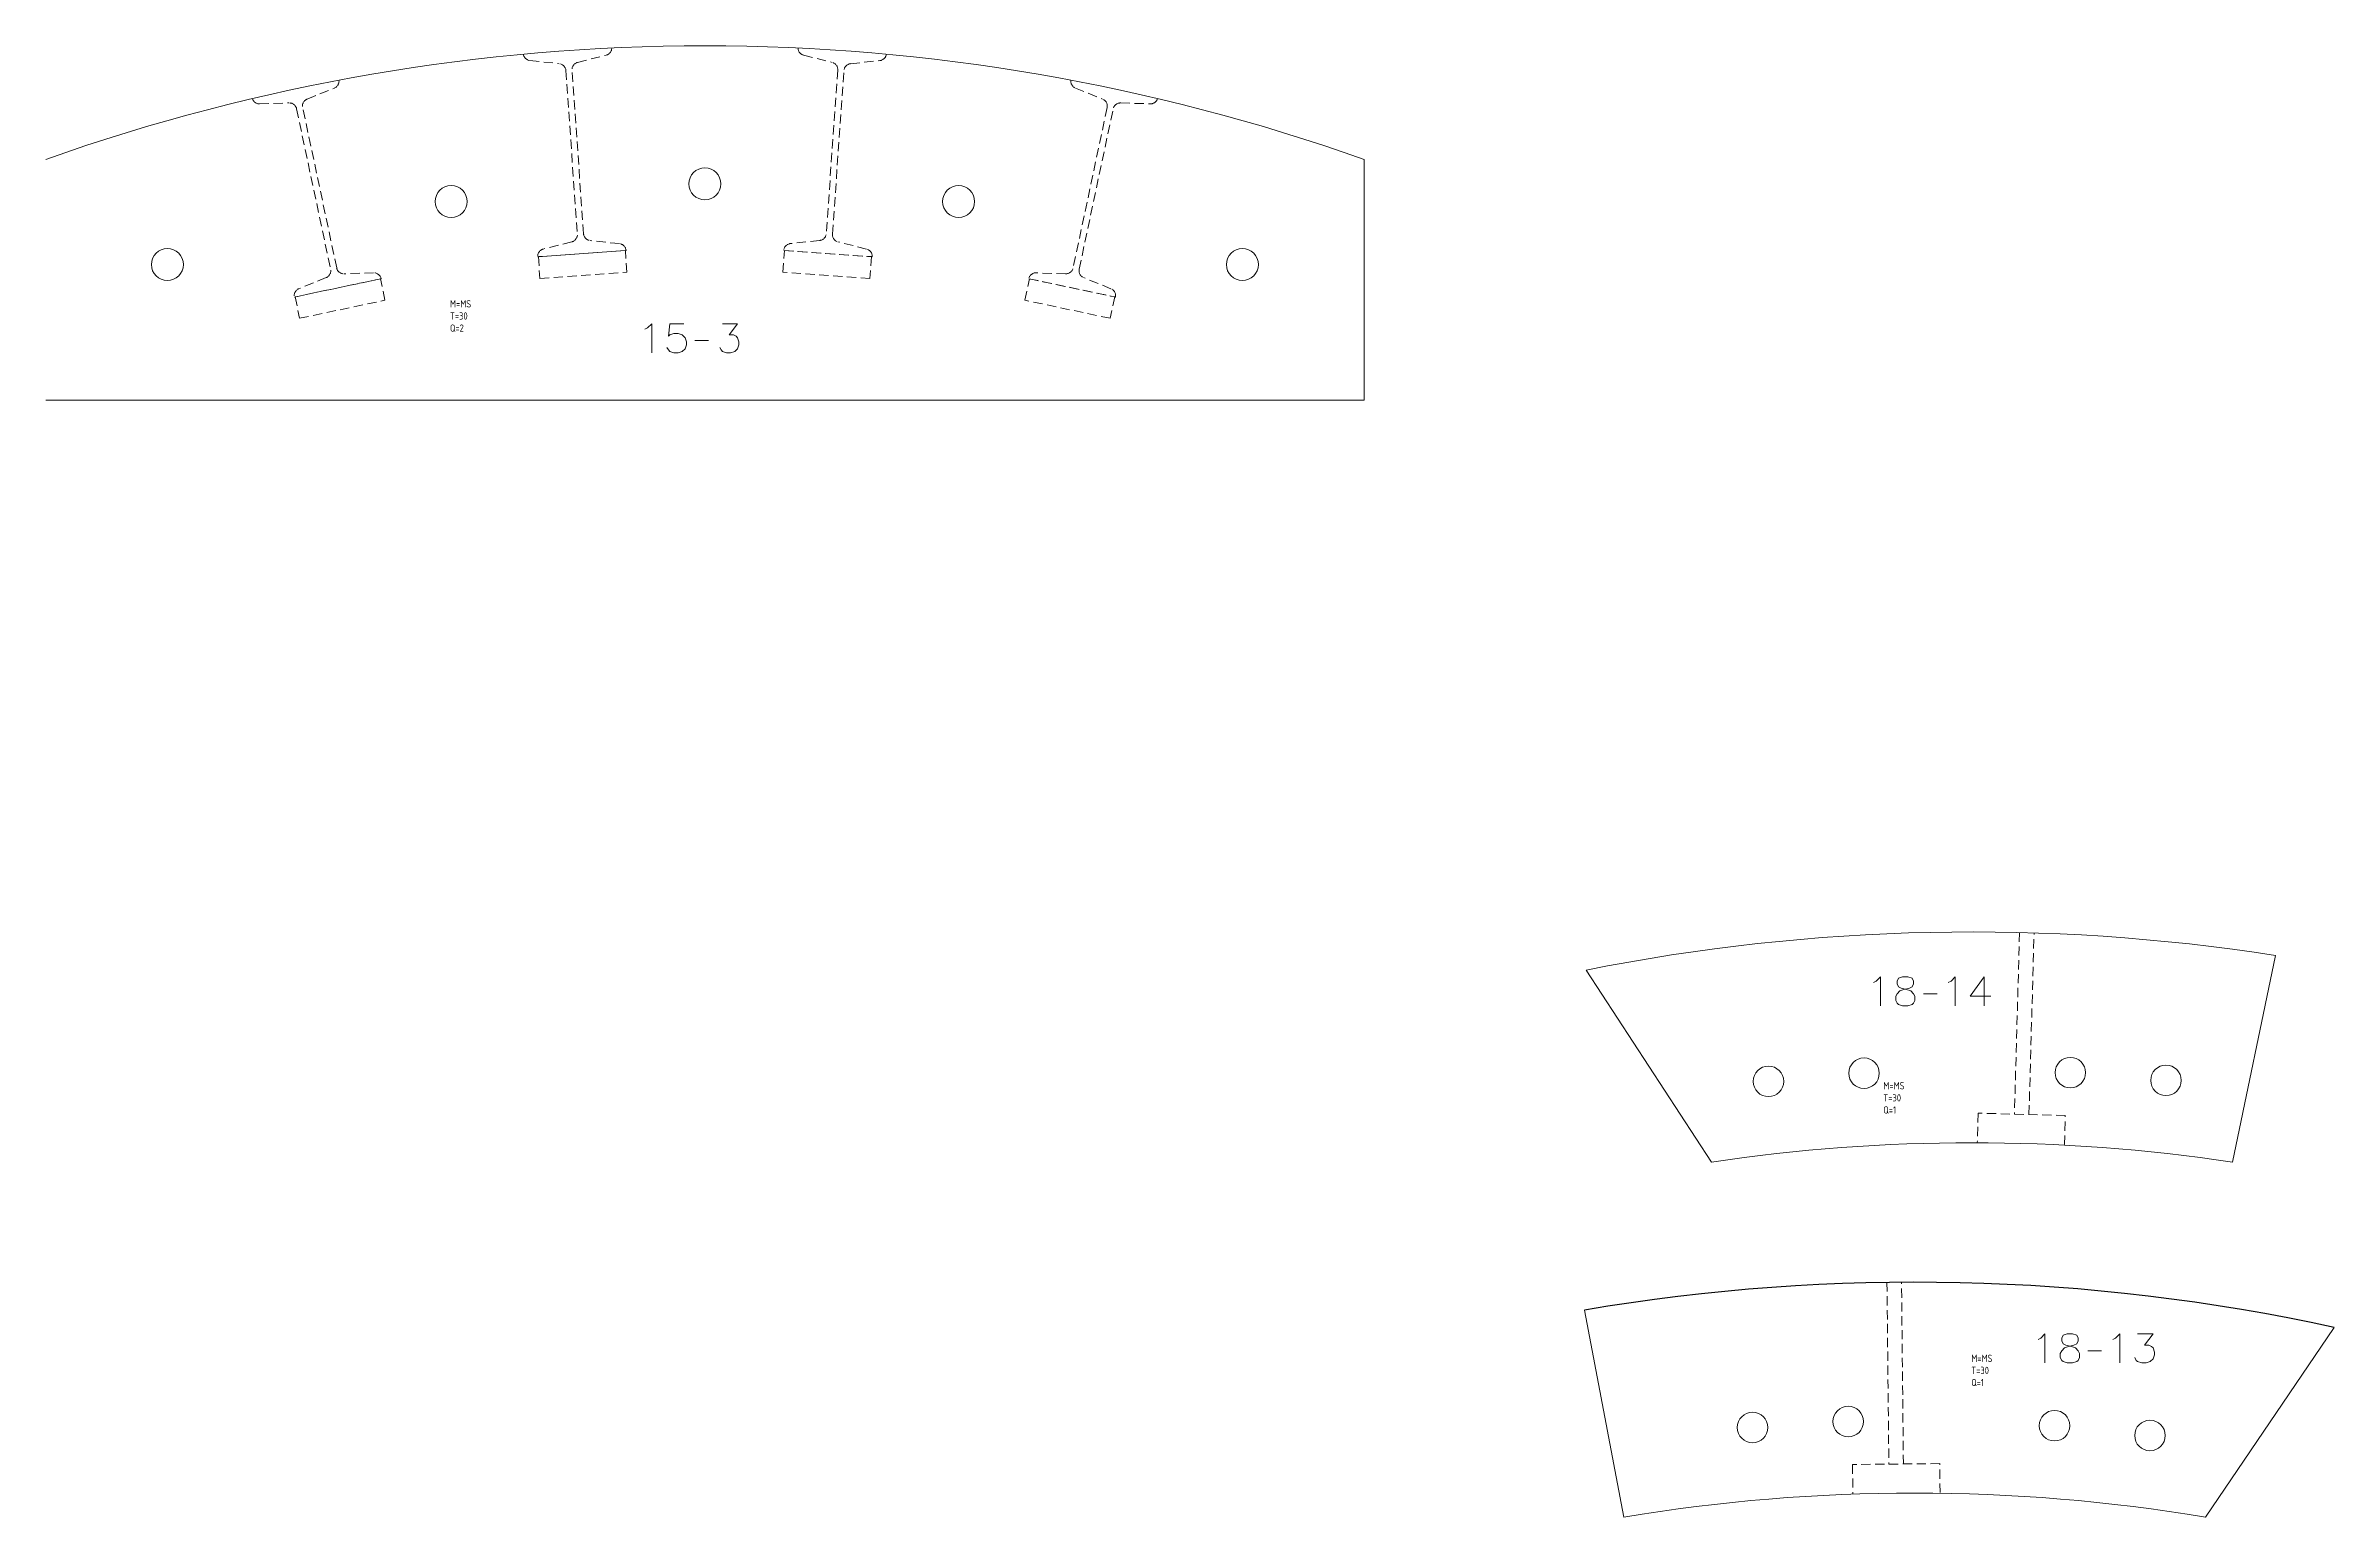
# Model space of a CAD drawing. Header units: millimetres. Extents: x 1194 to 13941, y 635 to 3106.
# Drawn here: x 3278 to 6427, y 635 to 2659 of the extents above; entities that cross this region are included whole.
import ezdxf

# ---------------------------------------------------------------- set-up
doc = ezdxf.new("R2010")
doc.units = ezdxf.units.MM
doc.linetypes.add('DASHED', pattern=[19.05, 12.7, -6.35])
doc.layers.add('本体', color=3, linetype='Continuous', lineweight=30)
doc.styles.get("Standard").update_dxf_attribs({"font": 'dim.shx'})

msp = doc.modelspace()

# ---------------------------------------------------------------- linework, layer by layer
at = {"color": 5, "linetype": 'DASHED', "lineweight": 0}
for p, q in [((4010.1, 2636.6), (4049.4, 2646.5)), ((4321.1, 2646.5), (4360.4, 2636.6)), ((3944.5, 2639.1), (3984.8, 2634.8)), ((3993.9, 2625.4), (4009.8, 2400.3)), ((4018.3, 2400.9), (4002.4, 2626)), ((4368.1, 2626), (4352.3, 2400.9)), ((4360.8, 2400.3), (4376.6, 2625.4)), ((4385.7, 2634.8), (4426, 2639.1)), ((3637.9, 2586.1), (3675.5, 2601.3)), ((4695.1, 2601.3), (4732.6, 2586.1)), ((3572.6, 2579.5), (3613.1, 2580.8)), ((3623.4, 2572.7), (3670.2, 2352)), ((3678.6, 2353.8), (3631.8, 2574.5)), ((4738.8, 2574.5), (4692, 2353.8)), ((4700.3, 2352), (4747.1, 2572.7)), ((4757.4, 2580.8), (4798, 2579.5)), ((3955.1, 2369.2), (4076.8, 2377.8)), ((4075.8, 2377.7), (3956.1, 2369.3)), ((3956.1, 2369.3), (3958.2, 2339.4)), ((4002.1, 2389.7), (3962.8, 2379.8)), ((4067.7, 2387.2), (4027.4, 2391.5)), ((4077.9, 2347.8), (4075.8, 2377.7)), ((4292.7, 2347.8), (4294.8, 2377.7)), ((4293.8, 2377.8), (4415.5, 2369.2)), ((4294.8, 2377.7), (4414.5, 2369.3)), ((4343.2, 2391.5), (4302.9, 2387.2)), ((4407.8, 2379.8), (4368.4, 2389.7)), ((4414.5, 2369.3), (4412.4, 2339.4)), ((3620.4, 2313.7), (3739.7, 2339)), ((3738.7, 2338.8), (3621.4, 2313.9)), ((3664.1, 2340.5), (3626.5, 2325.2)), ((3729.4, 2347), (3688.9, 2345.7)), ((3745, 2309.4), (3738.7, 2338.8)), ((3958.2, 2339.4), (4077.9, 2347.8)), ((4412.4, 2339.4), (4292.7, 2347.8)), ((4625.6, 2309.4), (4631.8, 2338.8)), ((4630.8, 2339), (4750.2, 2313.7)), ((4631.8, 2338.8), (4749.2, 2313.9)), ((4681.7, 2345.7), (4641.1, 2347)), ((4744, 2325.2), (4706.4, 2340.5)), ((3621.4, 2313.9), (3627.6, 2284.5)), ((3627.6, 2284.5), (3745, 2309.4)), ((4743, 2284.5), (4625.6, 2309.4)), ((4749.2, 2313.9), (4743, 2284.5))]:
    msp.add_line(p, q, dxfattribs=at)
at = {"color": 3, "linetype": 'Continuous', "lineweight": 0}
for p, q in [((5092.3, 2193), (5092.3, 2503.1)), ((5092.3, 2172.1), (5092.3, 2193)), ((3278.3, 2172.1), (5092.3, 2172.1))]:
    msp.add_line(p, q, dxfattribs=at)
at = {"color": 5, "linetype": 'DASHED', "lineweight": 0, "extrusion": (0, 1, 0)}
for p, q in [((5994.3, 1439.5), (5987.3, 1189.6)), ((6007.3, 1189.1), (6014.3, 1439)), ((5937.4, 1191), (5936.2, 1151)), ((6057.3, 1187.7), (5937.4, 1191)), ((6056.2, 1147.7), (6057.3, 1187.7)), ((5811.9, 958.1), (5814.5, 708.1)), ((5834.5, 708.4), (5831.9, 958.3)), ((5884.5, 708.9), (5764.5, 707.6)), ((5764.5, 707.6), (5764.9, 667.6)), ((5884.9, 668.9), (5884.5, 708.9))]:
    msp.add_line(p, q, dxfattribs=at)
at = {"color": 3, "linetype": 'Continuous', "lineweight": 0, "extrusion": (0, 1, 0)}
for p, q in [((5397.9, 1387.8), (5570.6, 1123.6)), ((6287.2, 1123.6), (6346.7, 1407.9)), ((5395.6, 920), (5450, 635.1)), ((6427.3, 896.2), (6250, 635.1))]:
    msp.add_line(p, q, dxfattribs=at)
at = {"color": 5, "lineweight": 0}
for points in [[(4102.7, 2269.4), (4106.4, 2271.3), (4112.3, 2276.7), (4112.3, 2236.8)], [(4156.2, 2276.7), (4137.2, 2276.7), (4135, 2259.9), (4137.2, 2261.7), (4142.7, 2263.6), (4148.5, 2263.6), (4154, 2261.7), (4158, 2257.7), (4159.9, 2252.2), (4159.9, 2248.2), (4158, 2242.7), (4154, 2238.7), (4148.5, 2236.8), (4142.7, 2236.8), (4137.2, 2238.7), (4135, 2240.9), (4133.1, 2244.5)], [(4209.3, 2276.7), (4230.2, 2276.7), (4218.8, 2261.7), (4224.7, 2261.7), (4228.4, 2259.9), (4230.2, 2257.7), (4232, 2252.2), (4232, 2248.2), (4230.2, 2242.7), (4226.5, 2238.7), (4220.7, 2236.8), (4215.2, 2236.8), (4209.3, 2238.7), (4207.5, 2240.9), (4205.6, 2244.5)], [(4171.2, 2254), (4190.3, 2254)], [(5793.5, 1370.7), (5797.2, 1372.6), (5803, 1378.4), (5803, 1338.5)], [(5862, 1355.3), (5881, 1355.3)], [(5896.1, 1370.7), (5900.1, 1372.6), (5905.6, 1378.4), (5905.6, 1338.5)], [(5945.5, 1378.4), (5926.5, 1351.7), (5955, 1351.7)], [(5945.5, 1378.4), (5945.5, 1338.5)], [(6019.8, 879.5), (6023.8, 881.3), (6029.3, 887.2), (6029.3, 847.3)], [(6122.7, 879.5), (6126.4, 881.3), (6132.2, 887.2), (6132.2, 847.3)], [(6156.8, 887.2), (6178, 887.2), (6166.3, 871.8), (6172.2, 871.8), (6175.8, 870), (6178, 868.1), (6179.8, 862.3), (6179.8, 858.6), (6178, 852.8), (6174, 849.1), (6168.5, 847.3), (6162.6, 847.3), (6156.8, 849.1), (6154.9, 850.9), (6153.1, 854.6)], [(6088.3, 864.1), (6107.3, 864.1)]]:
    msp.add_lwpolyline(points, dxfattribs=at)
for points in [[(5833.4, 1378.4), (5827.6, 1376.6), (5825.7, 1372.6), (5825.7, 1368.9), (5827.6, 1364.9), (5831.6, 1363), (5838.9, 1361.2), (5844.8, 1359.4), (5848.4, 1355.3), (5850.3, 1351.7), (5850.3, 1345.8), (5848.4, 1342.2), (5846.6, 1340.3), (5840.7, 1338.5), (5833.4, 1338.5), (5827.6, 1340.3), (5825.7, 1342.2), (5823.9, 1345.8), (5823.9, 1351.7), (5825.7, 1355.3), (5829.4, 1359.4), (5835.3, 1361.2), (5842.9, 1363), (5846.6, 1364.9), (5848.4, 1368.9), (5848.4, 1372.6), (5846.6, 1376.6), (5840.7, 1378.4), (5833.4, 1378.4)], [(6059.7, 887.2), (6054.2, 885.4), (6052.4, 881.3), (6052.4, 877.7), (6054.2, 873.6), (6057.9, 871.8), (6065.6, 870), (6071.4, 868.1), (6075.1, 864.1), (6076.9, 860.5), (6076.9, 854.6), (6075.1, 850.9), (6073.3, 849.1), (6067.4, 847.3), (6059.7, 847.3), (6054.2, 849.1), (6052.4, 850.9), (6050.2, 854.6), (6050.2, 860.5), (6052.4, 864.1), (6056, 868.1), (6061.9, 870), (6069.2, 871.8), (6073.3, 873.6), (6075.1, 877.7), (6075.1, 881.3), (6073.3, 885.4), (6067.4, 887.2), (6059.7, 887.2)]]:
    msp.add_lwpolyline(points, close=True, dxfattribs=at)
at = {"color": 3, "linetype": 'Continuous', "lineweight": 0}
for centre in [(4185.3, 2469.4), (3836.1, 2445.1), (4534.4, 2445.1), (3445.6, 2358.4), (4924.9, 2358.4)]:
    msp.add_circle(centre, 22, dxfattribs=at)
at = {"color": 3, "linetype": 'Continuous', "lineweight": 0, "extrusion": (0, 0, -1)}
for centre in [(-5780.3, 1245.9), (-6064.2, 1246.7), (-5648.8, 1234.7), (-6195.8, 1236.1), (-5758.6, 766.7), (-5626.9, 758.5), (-6042.5, 761), (-6173.8, 747.5)]:
    msp.add_circle(centre, 21, dxfattribs=at)
at = {"color": 3, "linetype": 'Continuous', "lineweight": 0}
for centre, radius, start, end in [((4185.3, -50.6), 2710, 70.4465, 109.5535), ((5928.9, -1269.7), 2710, 81.1314, 101.3007), ((5928.9, -1269.7), 2420, 81.4852, 98.5148)]:
    msp.add_arc(centre, radius, start, end, dxfattribs=at)
at = {"color": 5, "linetype": 'DASHED', "lineweight": 0}
for centre, start, end in [((3945.6, 2649.2), 187.7153, 263.9211), ((4046.9, 2656.4), 284.1331, 0.0039), ((4323.6, 2656.4), 179.9935, 255.8674), ((4424.9, 2649.2), 276.0794, 352.282), ((3983.8, 2624.7), 4.0267, 83.9216), ((4012.6, 2626.7), 104.1331, 184.0271), ((4357.9, 2626.7), 355.9729, 75.8679), ((4386.8, 2624.7), 96.0794, 175.9734), ((3572.3, 2589.7), 195.9645, 271.8691), ((3641.7, 2576.6), 112.0811, 191.9751), ((3671.6, 2610.8), 292.0811, 8.2531), ((4698.9, 2610.8), 171.7458, 247.9189), ((4728.8, 2576.6), 348.0249, 67.9189), ((4798.3, 2589.7), 268.1309, 344.0369), ((3613.5, 2570.6), 11.9746, 91.8696), ((4757.1, 2570.6), 88.1304, 168.0254), ((3999.6, 2399.6), 284.1331, 4.0271), ((4028.4, 2401.7), 184.0267, 263.9216), ((4342.1, 2401.7), 276.0794, 355.9734), ((4370.9, 2399.6), 175.9729, 255.8679), ((3965.3, 2369.9), 104.1331, 184.0271), ((4066.6, 2377.1), 4.0271, 83.9211), ((4303.9, 2377.1), 96.0794, 175.9734), ((4405.3, 2369.9), 355.9734, 75.8674), ((3660.3, 2349.9), 292.0811, 11.9751), ((3688.5, 2355.9), 191.9746, 271.8696), ((3729.7, 2336.9), 11.9751, 91.8691), ((4640.8, 2336.9), 88.1309, 168.0249), ((4682, 2355.9), 268.1304, 348.0254), ((4710.3, 2349.9), 168.0249, 247.9189), ((3630.4, 2315.8), 112.0811, 191.9751), ((4740.2, 2315.8), 348.0249, 67.9189)]:
    msp.add_arc(centre, 10.2, start, end, dxfattribs=at)
at = {"color": 3, "linetype": 'Continuous', "lineweight": 0, "extrusion": (0, 0, -1)}
msp.add_arc((-5850, -1751.6), 2420, 80.4857, 99.5143, dxfattribs=at)
at = {"layer": '本体'}
msp.add_arc((5850, -1751.6), 2710, 77.6998, 99.6538, dxfattribs=at)

# ---------------------------------------------------------------- texts
at = {"char_height": 10, "attachment_point": 1}
for s, width, heights, insert in [('M=MS\\PT=30\\PQ=2', 39.922, [46.7], (3834.5, 2309.4)), ('M=MS\\PT=30\\PQ=1', 20.37, [0], (5806.9, 1233.7)), ('M=MS\\PT=30\\PQ=1', 20.37, [0], (5927.9, 858.7))]:
    msp.add_mtext_dynamic_manual_height_columns(s, width=width, gutter_width=12.5, heights=heights, dxfattribs=dict(at, insert=insert))

doc.saveas('drawing.dxf')
